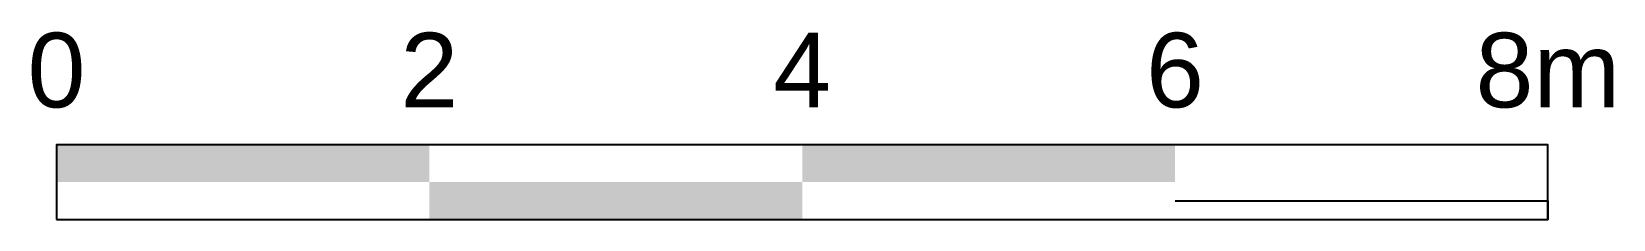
# Model space of a CAD drawing. Extents: x -0.7 to 41.8, y 0 to 5.
import ezdxf
from ezdxf.enums import TextEntityAlignment as Align

# ---------------------------------------------------------------- set-up
doc = ezdxf.new("R2010")
doc.units = 0
doc.header["$LTSCALE"] = 0.2
doc.styles.add('ARIAL', font='arial.ttf')

msp = doc.modelspace()

# ---------------------------------------------------------------- linework, layer by layer
at = {"const_width": 1, "flags": 128}
for points in [[(0, 1.5), (10, 1.5)], [(20, 1.5), (30, 1.5)], [(10, 0.5), (20, 0.5)]]:
    msp.add_lwpolyline(points, dxfattribs=at)
at = {"flags": 128}
msp.add_lwpolyline([(0, 0), (40, 0), (40, 2), (0, 2)], close=True, dxfattribs=at)
msp.add_lwpolyline([(30, 0.5), (40, 0.5), (40, 0)], dxfattribs=at)

# ---------------------------------------------------------------- texts
at = {"style": 'ARIAL'}
for s, p in [('0', (0, 3)), ('2', (10, 3)), ('4', (20, 3)), ('6', (30, 3)), ('8m', (40, 3))]:
    msp.add_text(s, height=2, dxfattribs=at).set_placement(p, align=Align.CENTER)

doc.saveas('drawing.dxf')
